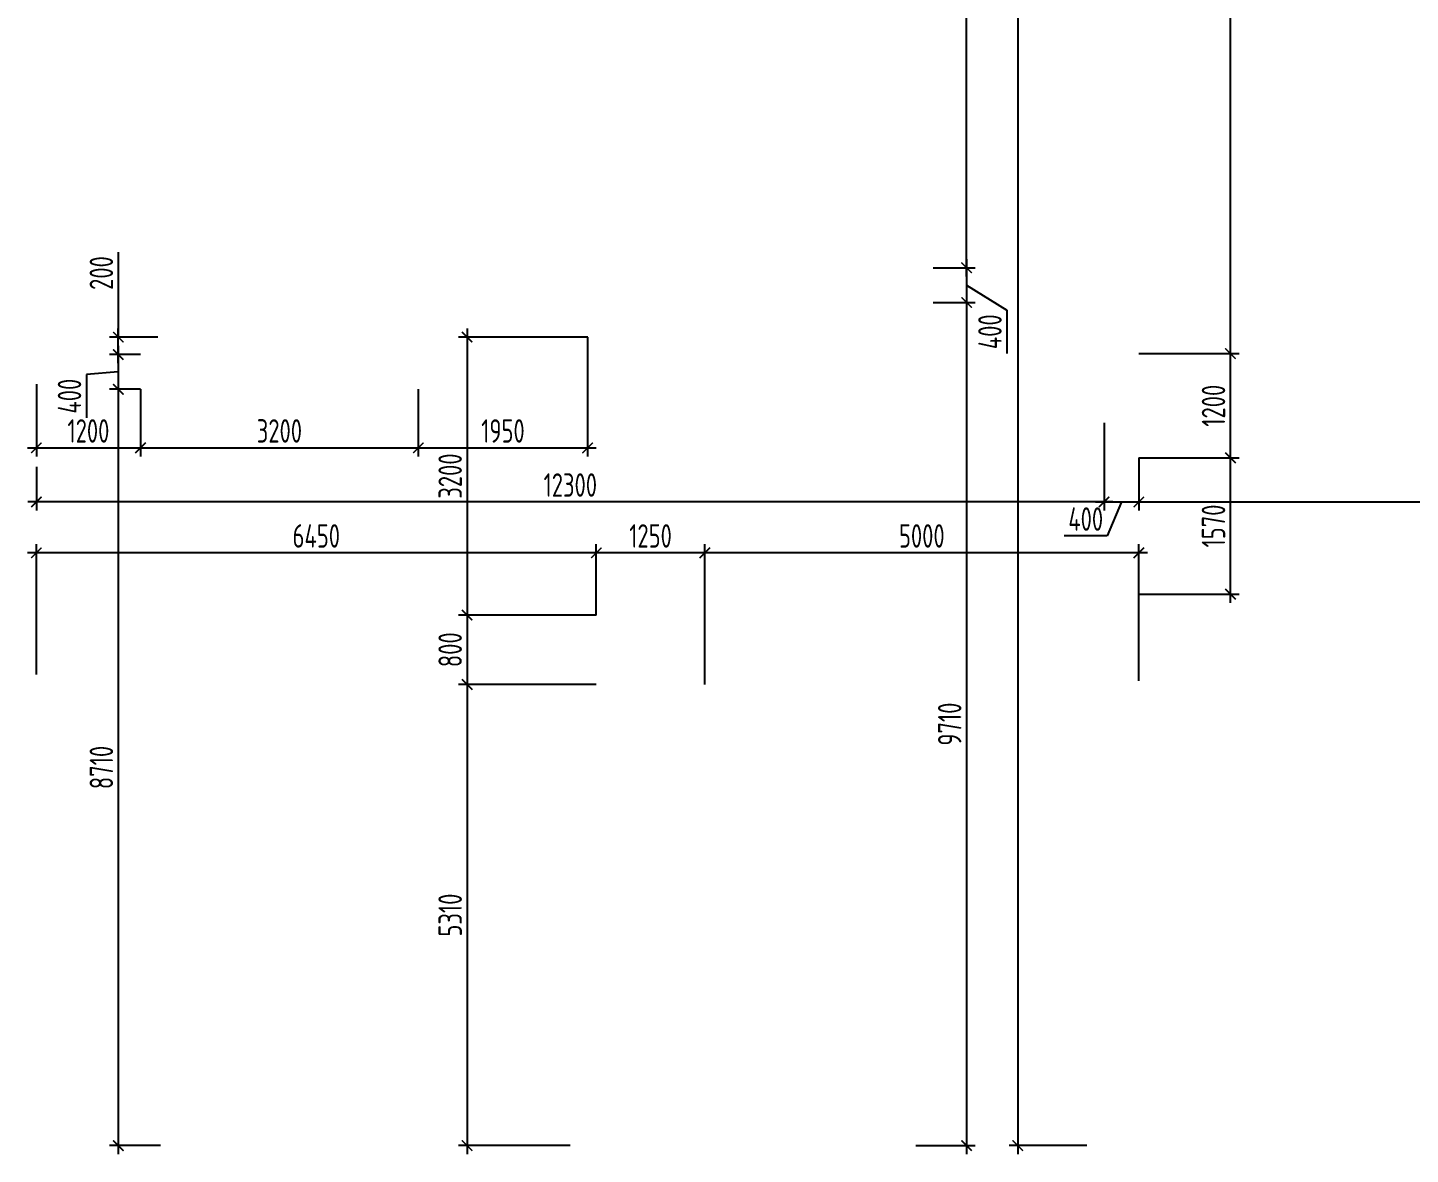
# Model space of a CAD drawing. Header units: millimetres. Extents: x -180271 to 535970, y 55206 to 89074.
# Drawn here: x 467554 to 483482, y 55206 to 68180 of the extents above; entities that cross this region are included whole.
import ezdxf

# ---------------------------------------------------------------- set-up
doc = ezdxf.new("R2010")
doc.units = ezdxf.units.MM
doc.layers.add('РАЗМЕРЫ КРОВЛИ ОВ', color=204, linetype='Continuous')
doc.styles.add('ISOCPEUR', font='isocpeur.ttf', dxfattribs={"width": 0.7})
doc.dimstyles.new('R_100', dxfattribs={"dimtxt": 270, "dimasz": 120, "dimexe": 100, "dimexo": 0, "dimgap": 60, "dimtad": 1, "dimdec": 0, "dimrnd": 5, "dimzin": 0, "dimdsep": 46, "dimtxsty": 'ISOCPEUR', "dimblk": 'ARCHTICK', "dimcen": 0, "dimdle": 100, "dimclrd": 256, "dimclre": 256, "dimclrt": 256, "dimadec": 0, "dimazin": 0, "dimtfac": 2, "dimtdec": 0, "dimtofl": 0, "dimtmove": 1, "dimatfit": 3, "dimfxl": 1, "dimtvp": 3, "dimtolj": 1, "dimtzin": 0, "dimarcsym": 0})

# ---------------------------------------------------------------- blocks, each defined once
blk = doc.blocks.new('_ArchTick')
at = {"color": 0, "linetype": 'ByBlock', "const_width": 0.15}
blk.add_lwpolyline([(-0.5, -0.5), (0.5, 0.5)], dxfattribs=at)
blk = doc.blocks.new('*D13753')
at = {"layer": 'Defpoints', "color": 0, "transparency": 16777216}
for p in [(475354, 62132), (475354, 60616), (480354, 60659)]:
    blk.add_point(p, dxfattribs=at)
at = {"layer": 'РАЗМЕРЫ КРОВЛИ ОВ', "lineweight": -2, "transparency": 16777216}
for p, q in [((480454, 62132), (475254, 62132)), ((475354, 60616), (475354, 62232)), ((480354, 60659), (480354, 62232))]:
    blk.add_line(p, q, dxfattribs=at)
at = {"layer": 'РАЗМЕРЫ КРОВЛИ ОВ', "lineweight": -2, "transparency": 16777216, "xscale": 120, "yscale": 120, "zscale": 120, "rotation": 180}
blk.add_blockref('_ArchTick', (475354, 62132), dxfattribs=at)
at = {"layer": 'РАЗМЕРЫ КРОВЛИ ОВ', "lineweight": -2, "transparency": 16777216, "xscale": 120, "yscale": 120, "zscale": 120}
blk.add_blockref('_ArchTick', (480354, 62132), dxfattribs=at)
at = {"layer": 'РАЗМЕРЫ КРОВЛИ ОВ', "transparency": 16777216, "insert": (477854, 62327), "char_height": 270, "attachment_point": 5, "style": 'ISOCPEUR'}
blk.add_mtext('\\A1;5000', dxfattribs=at)
blk = doc.blocks.new('*D13754')
at = {"layer": 'Defpoints', "color": 0, "transparency": 16777216}
for p in [(474104, 62132), (474104, 61416), (475354, 61416)]:
    blk.add_point(p, dxfattribs=at)
at = {"layer": 'РАЗМЕРЫ КРОВЛИ ОВ', "lineweight": -2, "transparency": 16777216}
for p, q in [((475454, 62132), (474004, 62132)), ((474104, 61416), (474104, 62232)), ((475354, 61416), (475354, 62232))]:
    blk.add_line(p, q, dxfattribs=at)
at = {"layer": 'РАЗМЕРЫ КРОВЛИ ОВ', "lineweight": -2, "transparency": 16777216, "xscale": 120, "yscale": 120, "zscale": 120, "rotation": 180}
blk.add_blockref('_ArchTick', (474104, 62132), dxfattribs=at)
at = {"layer": 'РАЗМЕРЫ КРОВЛИ ОВ', "lineweight": -2, "transparency": 16777216, "xscale": 120, "yscale": 120, "zscale": 120}
blk.add_blockref('_ArchTick', (475354, 62132), dxfattribs=at)
at = {"layer": 'РАЗМЕРЫ КРОВЛИ ОВ', "transparency": 16777216, "insert": (474729, 62327), "char_height": 270, "attachment_point": 5, "style": 'ISOCPEUR'}
blk.add_mtext('\\A1;1250', dxfattribs=at)
blk = doc.blocks.new('*D13755')
at = {"layer": 'Defpoints', "color": 0, "transparency": 16777216}
for p in [(467654, 62132), (474104, 61416), (467654, 60731)]:
    blk.add_point(p, dxfattribs=at)
at = {"layer": 'РАЗМЕРЫ КРОВЛИ ОВ', "lineweight": -2, "transparency": 16777216}
for p, q in [((474204, 62132), (467554, 62132)), ((467654, 60731), (467654, 62232)), ((474104, 61416), (474104, 62232))]:
    blk.add_line(p, q, dxfattribs=at)
at = {"layer": 'РАЗМЕРЫ КРОВЛИ ОВ', "lineweight": -2, "transparency": 16777216, "xscale": 120, "yscale": 120, "zscale": 120, "rotation": 180}
blk.add_blockref('_ArchTick', (467654, 62132), dxfattribs=at)
at = {"layer": 'РАЗМЕРЫ КРОВЛИ ОВ', "lineweight": -2, "transparency": 16777216, "xscale": 120, "yscale": 120, "zscale": 120}
blk.add_blockref('_ArchTick', (474104, 62132), dxfattribs=at)
at = {"layer": 'РАЗМЕРЫ КРОВЛИ ОВ', "transparency": 16777216, "insert": (470879, 62327), "char_height": 270, "attachment_point": 5, "style": 'ISOCPEUR'}
blk.add_mtext('\\A1;6450', dxfattribs=at)
blk = doc.blocks.new('*D13756')
at = {"layer": 'Defpoints', "color": 0, "transparency": 16777216}
for p in [(474006, 64616), (472616, 61416), (474104, 61416)]:
    blk.add_point(p, dxfattribs=at)
at = {"layer": 'РАЗМЕРЫ КРОВЛИ ОВ', "lineweight": -2, "transparency": 16777216}
for p, q in [((472616, 64716), (472616, 61316)), ((474006, 64616), (472516, 64616)), ((474104, 61416), (472516, 61416))]:
    blk.add_line(p, q, dxfattribs=at)
at = {"layer": 'РАЗМЕРЫ КРОВЛИ ОВ', "lineweight": -2, "transparency": 16777216, "xscale": 120, "yscale": 120, "zscale": 120}
for p, rotation in [((472616, 64616), 90), ((472616, 61416), 270)]:
    blk.add_blockref('_ArchTick', p, dxfattribs=dict(at, rotation=rotation))
at = {"layer": 'РАЗМЕРЫ КРОВЛИ ОВ', "transparency": 16777216, "insert": (472421, 63016), "char_height": 270, "attachment_point": 5, "rotation": 90, "style": 'ISOCPEUR'}
blk.add_mtext('\\A1;3200', dxfattribs=at)
blk = doc.blocks.new('*D13757')
at = {"layer": 'Defpoints', "color": 0, "transparency": 16777216}
for p in [(474104, 61416), (472616, 60616), (474104, 60616)]:
    blk.add_point(p, dxfattribs=at)
at = {"layer": 'РАЗМЕРЫ КРОВЛИ ОВ', "lineweight": -2, "transparency": 16777216}
for p, q in [((472616, 61516), (472616, 60516)), ((474104, 61416), (472516, 61416)), ((474104, 60616), (472516, 60616))]:
    blk.add_line(p, q, dxfattribs=at)
at = {"layer": 'РАЗМЕРЫ КРОВЛИ ОВ', "lineweight": -2, "transparency": 16777216, "xscale": 120, "yscale": 120, "zscale": 120}
for p, rotation in [((472616, 61416), 90), ((472616, 60616), 270)]:
    blk.add_blockref('_ArchTick', p, dxfattribs=dict(at, rotation=rotation))
at = {"layer": 'РАЗМЕРЫ КРОВЛИ ОВ', "transparency": 16777216, "insert": (472421, 61016), "char_height": 270, "attachment_point": 5, "rotation": 90, "style": 'ISOCPEUR'}
blk.add_mtext('\\A1;800', dxfattribs=at)
blk = doc.blocks.new('*D13758')
at = {"layer": 'Defpoints', "color": 0, "transparency": 16777216}
for p in [(474104, 60616), (472616, 55306), (473804, 55306)]:
    blk.add_point(p, dxfattribs=at)
at = {"layer": 'РАЗМЕРЫ КРОВЛИ ОВ', "lineweight": -2, "transparency": 16777216}
for p, q in [((472616, 60716), (472616, 55206)), ((474104, 60616), (472516, 60616)), ((473804, 55306), (472516, 55306))]:
    blk.add_line(p, q, dxfattribs=at)
at = {"layer": 'РАЗМЕРЫ КРОВЛИ ОВ', "lineweight": -2, "transparency": 16777216, "xscale": 120, "yscale": 120, "zscale": 120}
for p, rotation in [((472616, 60616), 90), ((472616, 55306), 270)]:
    blk.add_blockref('_ArchTick', p, dxfattribs=dict(at, rotation=rotation))
at = {"layer": 'РАЗМЕРЫ КРОВЛИ ОВ', "transparency": 16777216, "insert": (472421, 57961), "char_height": 270, "attachment_point": 5, "rotation": 90, "style": 'ISOCPEUR'}
blk.add_mtext('\\A1;5310', dxfattribs=at)
blk = doc.blocks.new('*D13770')
at = {"layer": 'Defpoints', "color": 0, "transparency": 16777216}
for p in [(479954, 63630), (480354, 63226), (480354, 62718)]:
    blk.add_point(p, dxfattribs=at)
at = {"layer": 'РАЗМЕРЫ КРОВЛИ ОВ', "lineweight": -2, "transparency": 16777216}
for p, q in [((479954, 63630), (479954, 62618)), ((480354, 63226), (480354, 62618)), ((479854, 62718), (480454, 62718)), ((480154, 62718), (479991, 62326)), ((479991, 62326), (479493, 62326))]:
    blk.add_line(p, q, dxfattribs=at)
at = {"layer": 'РАЗМЕРЫ КРОВЛИ ОВ', "lineweight": -2, "transparency": 16777216, "xscale": 120, "yscale": 120, "zscale": 120, "rotation": 180}
blk.add_blockref('_ArchTick', (479954, 62718), dxfattribs=at)
at = {"layer": 'РАЗМЕРЫ КРОВЛИ ОВ', "lineweight": -2, "transparency": 16777216, "xscale": 120, "yscale": 120, "zscale": 120}
blk.add_blockref('_ArchTick', (480354, 62718), dxfattribs=at)
at = {"layer": 'РАЗМЕРЫ КРОВЛИ ОВ', "transparency": 16777216, "insert": (479742, 62521), "char_height": 270, "attachment_point": 5, "style": 'ISOCPEUR'}
blk.add_mtext('\\A1;400', dxfattribs=at)
blk = doc.blocks.new('*D13771')
at = {"layer": 'Defpoints', "color": 0, "transparency": 16777216}
for p in [(488474, 63936), (480354, 63226), (488474, 62718)]:
    blk.add_point(p, dxfattribs=at)
at = {"layer": 'РАЗМЕРЫ КРОВЛИ ОВ', "lineweight": -2, "transparency": 16777216}
for p, q in [((488474, 63936), (488474, 62618)), ((480354, 63226), (480354, 62618)), ((480254, 62718), (488574, 62718))]:
    blk.add_line(p, q, dxfattribs=at)
at = {"layer": 'РАЗМЕРЫ КРОВЛИ ОВ', "lineweight": -2, "transparency": 16777216, "xscale": 120, "yscale": 120, "zscale": 120, "rotation": 180}
blk.add_blockref('_ArchTick', (480354, 62718), dxfattribs=at)
at = {"layer": 'РАЗМЕРЫ КРОВЛИ ОВ', "lineweight": -2, "transparency": 16777216, "xscale": 120, "yscale": 120, "zscale": 120}
blk.add_blockref('_ArchTick', (488474, 62718), dxfattribs=at)
at = {"layer": 'РАЗМЕРЫ КРОВЛИ ОВ', "transparency": 16777216, "insert": (484414, 62913), "char_height": 270, "attachment_point": 5, "style": 'ISOCPEUR'}
blk.add_mtext('\\A1;8120', dxfattribs=at)
blk = doc.blocks.new('*D13772')
at = {"layer": 'Defpoints', "color": 0, "transparency": 16777216}
for p in [(480354, 63226), (481409, 63226), (480354, 61656)]:
    blk.add_point(p, dxfattribs=at)
at = {"layer": 'РАЗМЕРЫ КРОВЛИ ОВ', "lineweight": -2, "transparency": 16777216}
for p, q in [((481409, 61556), (481409, 63326)), ((480354, 63226), (481509, 63226)), ((480354, 61656), (481509, 61656))]:
    blk.add_line(p, q, dxfattribs=at)
at = {"layer": 'РАЗМЕРЫ КРОВЛИ ОВ', "lineweight": -2, "transparency": 16777216, "xscale": 120, "yscale": 120, "zscale": 120}
for p, rotation in [((481409, 63226), 90), ((481409, 61656), 270)]:
    blk.add_blockref('_ArchTick', p, dxfattribs=dict(at, rotation=rotation))
at = {"layer": 'РАЗМЕРЫ КРОВЛИ ОВ', "transparency": 16777216, "insert": (481214, 62441), "char_height": 270, "attachment_point": 5, "rotation": 90, "style": 'ISOCPEUR'}
blk.add_mtext('\\A1;1570', dxfattribs=at)
blk = doc.blocks.new('*D13773')
at = {"layer": 'Defpoints', "color": 0, "transparency": 16777216}
for p in [(480354, 64426), (481409, 64426), (480354, 63226)]:
    blk.add_point(p, dxfattribs=at)
at = {"layer": 'РАЗМЕРЫ КРОВЛИ ОВ', "lineweight": -2, "transparency": 16777216}
for p, q in [((481409, 63126), (481409, 64526)), ((480354, 64426), (481509, 64426)), ((480354, 63226), (481509, 63226))]:
    blk.add_line(p, q, dxfattribs=at)
at = {"layer": 'РАЗМЕРЫ КРОВЛИ ОВ', "lineweight": -2, "transparency": 16777216, "xscale": 120, "yscale": 120, "zscale": 120}
for p, rotation in [((481409, 64426), 90), ((481409, 63226), 270)]:
    blk.add_blockref('_ArchTick', p, dxfattribs=dict(at, rotation=rotation))
at = {"layer": 'РАЗМЕРЫ КРОВЛИ ОВ', "transparency": 16777216, "insert": (481214, 63826), "char_height": 270, "attachment_point": 5, "rotation": 90, "style": 'ISOCPEUR'}
blk.add_mtext('\\A1;1200', dxfattribs=at)
blk = doc.blocks.new('*D13774')
at = {"layer": 'Defpoints', "color": 0, "transparency": 16777216}
for p in [(480564, 73636), (481409, 73636), (480354, 64426)]:
    blk.add_point(p, dxfattribs=at)
at = {"layer": 'РАЗМЕРЫ КРОВЛИ ОВ', "lineweight": -2, "transparency": 16777216}
for p, q in [((480564, 73636), (481509, 73636)), ((481409, 64326), (481409, 73736)), ((480354, 64426), (481509, 64426))]:
    blk.add_line(p, q, dxfattribs=at)
at = {"layer": 'РАЗМЕРЫ КРОВЛИ ОВ', "lineweight": -2, "transparency": 16777216, "xscale": 120, "yscale": 120, "zscale": 120}
for p, rotation in [((481409, 73636), 90), ((481409, 64426), 270)]:
    blk.add_blockref('_ArchTick', p, dxfattribs=dict(at, rotation=rotation))
at = {"layer": 'РАЗМЕРЫ КРОВЛИ ОВ', "transparency": 16777216, "insert": (481214, 69031), "char_height": 270, "attachment_point": 5, "rotation": 90, "style": 'ISOCPEUR'}
blk.add_mtext('\\A1;9210', dxfattribs=at)
blk = doc.blocks.new('*D13907')
at = {"layer": 'Defpoints', "color": 0, "transparency": 16777216}
for p in [(468598, 64616), (469054, 64616), (468854, 64415)]:
    blk.add_point(p, dxfattribs=at)
at = {"layer": 'РАЗМЕРЫ КРОВЛИ ОВ', "lineweight": -2, "transparency": 16777216}
for p, q in [((468598, 65594), (468598, 64616)), ((468598, 64315), (468598, 64716)), ((469054, 64616), (468498, 64616)), ((468854, 64415), (468498, 64415))]:
    blk.add_line(p, q, dxfattribs=at)
at = {"layer": 'РАЗМЕРЫ КРОВЛИ ОВ', "lineweight": -2, "transparency": 16777216, "xscale": 120, "yscale": 120, "zscale": 120}
for p, rotation in [((468598, 64616), 90), ((468598, 64415), 270)]:
    blk.add_blockref('_ArchTick', p, dxfattribs=dict(at, rotation=rotation))
at = {"layer": 'РАЗМЕРЫ КРОВЛИ ОВ', "transparency": 16777216, "insert": (468403, 65354), "char_height": 270, "attachment_point": 5, "rotation": 90, "style": 'ISOCPEUR'}
blk.add_mtext('\\A1;200', dxfattribs=at)
blk = doc.blocks.new('*D13908')
at = {"layer": 'Defpoints', "color": 0, "transparency": 16777216}
for p in [(468854, 64015), (468598, 55306), (469084, 55306)]:
    blk.add_point(p, dxfattribs=at)
at = {"layer": 'РАЗМЕРЫ КРОВЛИ ОВ', "lineweight": -2, "transparency": 16777216}
for p, q in [((468598, 64115), (468598, 55206)), ((468854, 64015), (468498, 64015)), ((469084, 55306), (468498, 55306))]:
    blk.add_line(p, q, dxfattribs=at)
at = {"layer": 'РАЗМЕРЫ КРОВЛИ ОВ', "lineweight": -2, "transparency": 16777216, "xscale": 120, "yscale": 120, "zscale": 120}
for p, rotation in [((468598, 64015), 90), ((468598, 55306), 270)]:
    blk.add_blockref('_ArchTick', p, dxfattribs=dict(at, rotation=rotation))
at = {"layer": 'РАЗМЕРЫ КРОВЛИ ОВ', "transparency": 16777216, "insert": (468403, 59660), "char_height": 270, "attachment_point": 5, "rotation": 90, "style": 'ISOCPEUR'}
blk.add_mtext('\\A1;8710', dxfattribs=at)
blk = doc.blocks.new('*D13909')
at = {"layer": 'Defpoints', "color": 0, "transparency": 16777216}
for p in [(477985, 65015), (477785, 55306), (478370, 55306)]:
    blk.add_point(p, dxfattribs=at)
at = {"layer": 'РАЗМЕРЫ КРОВЛИ ОВ', "lineweight": -2, "transparency": 16777216}
for p, q in [((477985, 65015), (478470, 65015)), ((478370, 65115), (478370, 55206)), ((477785, 55306), (478470, 55306))]:
    blk.add_line(p, q, dxfattribs=at)
at = {"layer": 'РАЗМЕРЫ КРОВЛИ ОВ', "lineweight": -2, "transparency": 16777216, "xscale": 120, "yscale": 120, "zscale": 120}
for p, rotation in [((478370, 65015), 90), ((478370, 55306), 270)]:
    blk.add_blockref('_ArchTick', p, dxfattribs=dict(at, rotation=rotation))
at = {"layer": 'РАЗМЕРЫ КРОВЛИ ОВ', "transparency": 16777216, "insert": (478175, 60160), "char_height": 270, "attachment_point": 5, "rotation": 90, "style": 'ISOCPEUR'}
blk.add_mtext('\\A1;9710', dxfattribs=at)
blk = doc.blocks.new('*D13910')
at = {"layer": 'Defpoints', "color": 0, "transparency": 16777216}
for p in [(478370, 82486), (478768, 82486), (477985, 65415)]:
    blk.add_point(p, dxfattribs=at)
at = {"layer": 'РАЗМЕРЫ КРОВЛИ ОВ', "lineweight": -2, "transparency": 16777216}
for p, q in [((478370, 65315), (478370, 82586)), ((478768, 82486), (478270, 82486)), ((477985, 65415), (478470, 65415))]:
    blk.add_line(p, q, dxfattribs=at)
at = {"layer": 'РАЗМЕРЫ КРОВЛИ ОВ', "lineweight": -2, "transparency": 16777216, "xscale": 120, "yscale": 120, "zscale": 120}
for p, rotation in [((478370, 82486), 90), ((478370, 65415), 270)]:
    blk.add_blockref('_ArchTick', p, dxfattribs=dict(at, rotation=rotation))
at = {"layer": 'РАЗМЕРЫ КРОВЛИ ОВ', "transparency": 16777216, "insert": (478175, 73950), "char_height": 270, "attachment_point": 5, "rotation": 90, "style": 'ISOCPEUR'}
blk.add_mtext('\\A1;17070', dxfattribs=at)
blk = doc.blocks.new('*D13917')
at = {"layer": 'Defpoints', "color": 0, "transparency": 16777216}
for p in [(478256, 82033), (478959, 55306), (479756, 55306)]:
    blk.add_point(p, dxfattribs=at)
at = {"layer": 'РАЗМЕРЫ КРОВЛИ ОВ', "lineweight": -2, "transparency": 16777216}
for p, q in [((478256, 82033), (479059, 82033)), ((478959, 82133), (478959, 55206)), ((479756, 55306), (478859, 55306))]:
    blk.add_line(p, q, dxfattribs=at)
at = {"layer": 'РАЗМЕРЫ КРОВЛИ ОВ', "lineweight": -2, "transparency": 16777216, "xscale": 120, "yscale": 120, "zscale": 120}
for p, rotation in [((478959, 82033), 90), ((478959, 55306), 270)]:
    blk.add_blockref('_ArchTick', p, dxfattribs=dict(at, rotation=rotation))
at = {"layer": 'РАЗМЕРЫ КРОВЛИ ОВ', "transparency": 16777216, "insert": (478764, 69169), "char_height": 270, "attachment_point": 5, "rotation": 90, "style": 'ISOCPEUR'}
blk.add_mtext('\\A1;26730', dxfattribs=at)
blk = doc.blocks.new('*D21781')
at = {"layer": 'Defpoints', "color": 0, "transparency": 16777216}
for p in [(477985, 65415), (477985, 65015), (478370, 65015)]:
    blk.add_point(p, dxfattribs=at)
at = {"layer": 'РАЗМЕРЫ КРОВЛИ ОВ', "lineweight": -2, "transparency": 16777216}
for p, q in [((478370, 65515), (478370, 64915)), ((477985, 65415), (478470, 65415)), ((478370, 65215), (478834, 64927)), ((477985, 65015), (478470, 65015)), ((478834, 64927), (478834, 64429))]:
    blk.add_line(p, q, dxfattribs=at)
at = {"layer": 'РАЗМЕРЫ КРОВЛИ ОВ', "lineweight": -2, "transparency": 16777216, "xscale": 120, "yscale": 120, "zscale": 120}
for p, rotation in [((478370, 65415), 90), ((478370, 65015), 270)]:
    blk.add_blockref('_ArchTick', p, dxfattribs=dict(at, rotation=rotation))
at = {"layer": 'РАЗМЕРЫ КРОВЛИ ОВ', "transparency": 16777216, "insert": (478639, 64678), "char_height": 270, "attachment_point": 5, "rotation": 90, "style": 'ISOCPEUR'}
blk.add_mtext('\\A1;400', dxfattribs=at)
blk = doc.blocks.new('*D21782')
at = {"layer": 'Defpoints', "color": 0, "transparency": 16777216}
for p in [(479954, 63630), (467655, 63123), (467655, 62718)]:
    blk.add_point(p, dxfattribs=at)
at = {"layer": 'РАЗМЕРЫ КРОВЛИ ОВ', "lineweight": -2, "transparency": 16777216}
for p, q in [((479954, 63630), (479954, 62618)), ((467655, 63123), (467655, 62618)), ((480054, 62718), (467555, 62718))]:
    blk.add_line(p, q, dxfattribs=at)
at = {"layer": 'РАЗМЕРЫ КРОВЛИ ОВ', "lineweight": -2, "transparency": 16777216, "xscale": 120, "yscale": 120, "zscale": 120, "rotation": 180}
blk.add_blockref('_ArchTick', (467655, 62718), dxfattribs=at)
at = {"layer": 'РАЗМЕРЫ КРОВЛИ ОВ', "lineweight": -2, "transparency": 16777216, "xscale": 120, "yscale": 120, "zscale": 120}
blk.add_blockref('_ArchTick', (479954, 62718), dxfattribs=at)
at = {"layer": 'РАЗМЕРЫ КРОВЛИ ОВ', "transparency": 16777216, "insert": (473805, 62913), "char_height": 270, "attachment_point": 5, "style": 'ISOCPEUR'}
blk.add_mtext('\\A1;12300', dxfattribs=at)
blk = doc.blocks.new('*D21783')
at = {"layer": 'Defpoints', "color": 0, "transparency": 16777216}
for p in [(468854, 64415), (468598, 64015), (468854, 64015)]:
    blk.add_point(p, dxfattribs=at)
at = {"layer": 'РАЗМЕРЫ КРОВЛИ ОВ', "lineweight": -2, "transparency": 16777216}
for p, q in [((468598, 64515), (468598, 63915)), ((468854, 64415), (468498, 64415)), ((468598, 64215), (468231, 64185)), ((468231, 64185), (468231, 63687)), ((468854, 64015), (468498, 64015))]:
    blk.add_line(p, q, dxfattribs=at)
at = {"layer": 'РАЗМЕРЫ КРОВЛИ ОВ', "lineweight": -2, "transparency": 16777216, "xscale": 120, "yscale": 120, "zscale": 120}
for p, rotation in [((468598, 64415), 90), ((468598, 64015), 270)]:
    blk.add_blockref('_ArchTick', p, dxfattribs=dict(at, rotation=rotation))
at = {"layer": 'РАЗМЕРЫ КРОВЛИ ОВ', "transparency": 16777216, "insert": (468036, 63936), "char_height": 270, "attachment_point": 5, "rotation": 90, "style": 'ISOCPEUR'}
blk.add_mtext('\\A1;400', dxfattribs=at)
blk = doc.blocks.new('*D21784')
at = {"layer": 'Defpoints', "color": 0, "transparency": 16777216}
for p in [(467654, 64075), (468854, 64015), (468854, 63341)]:
    blk.add_point(p, dxfattribs=at)
at = {"layer": 'РАЗМЕРЫ КРОВЛИ ОВ', "lineweight": -2, "transparency": 16777216}
for p, q in [((467654, 64075), (467654, 63241)), ((468854, 64015), (468854, 63241)), ((467554, 63341), (468954, 63341))]:
    blk.add_line(p, q, dxfattribs=at)
at = {"layer": 'РАЗМЕРЫ КРОВЛИ ОВ', "lineweight": -2, "transparency": 16777216, "xscale": 120, "yscale": 120, "zscale": 120, "rotation": 180}
blk.add_blockref('_ArchTick', (467654, 63341), dxfattribs=at)
at = {"layer": 'РАЗМЕРЫ КРОВЛИ ОВ', "lineweight": -2, "transparency": 16777216, "xscale": 120, "yscale": 120, "zscale": 120}
blk.add_blockref('_ArchTick', (468854, 63341), dxfattribs=at)
at = {"layer": 'РАЗМЕРЫ КРОВЛИ ОВ', "transparency": 16777216, "insert": (468254, 63536), "char_height": 270, "attachment_point": 5, "style": 'ISOCPEUR'}
blk.add_mtext('\\A1;1200', dxfattribs=at)
blk = doc.blocks.new('*D21785')
at = {"layer": 'Defpoints', "color": 0, "transparency": 16777216}
for p in [(468854, 64015), (472054, 64015), (472054, 63341)]:
    blk.add_point(p, dxfattribs=at)
at = {"layer": 'РАЗМЕРЫ КРОВЛИ ОВ', "lineweight": -2, "transparency": 16777216}
for p, q in [((468854, 64015), (468854, 63241)), ((472054, 64015), (472054, 63241)), ((468754, 63341), (472154, 63341))]:
    blk.add_line(p, q, dxfattribs=at)
at = {"layer": 'РАЗМЕРЫ КРОВЛИ ОВ', "lineweight": -2, "transparency": 16777216, "xscale": 120, "yscale": 120, "zscale": 120, "rotation": 180}
blk.add_blockref('_ArchTick', (468854, 63341), dxfattribs=at)
at = {"layer": 'РАЗМЕРЫ КРОВЛИ ОВ', "lineweight": -2, "transparency": 16777216, "xscale": 120, "yscale": 120, "zscale": 120}
blk.add_blockref('_ArchTick', (472054, 63341), dxfattribs=at)
at = {"layer": 'РАЗМЕРЫ КРОВЛИ ОВ', "transparency": 16777216, "insert": (470454, 63536), "char_height": 270, "attachment_point": 5, "style": 'ISOCPEUR'}
blk.add_mtext('\\A1;3200', dxfattribs=at)
blk = doc.blocks.new('*D21786')
at = {"layer": 'Defpoints', "color": 0, "transparency": 16777216}
for p in [(474004, 64616), (472054, 64015), (474004, 63341)]:
    blk.add_point(p, dxfattribs=at)
at = {"layer": 'РАЗМЕРЫ КРОВЛИ ОВ', "lineweight": -2, "transparency": 16777216}
for p, q in [((474004, 64616), (474004, 63241)), ((472054, 64015), (472054, 63241)), ((471954, 63341), (474104, 63341))]:
    blk.add_line(p, q, dxfattribs=at)
at = {"layer": 'РАЗМЕРЫ КРОВЛИ ОВ', "lineweight": -2, "transparency": 16777216, "xscale": 120, "yscale": 120, "zscale": 120, "rotation": 180}
blk.add_blockref('_ArchTick', (472054, 63341), dxfattribs=at)
at = {"layer": 'РАЗМЕРЫ КРОВЛИ ОВ', "lineweight": -2, "transparency": 16777216, "xscale": 120, "yscale": 120, "zscale": 120}
blk.add_blockref('_ArchTick', (474004, 63341), dxfattribs=at)
at = {"layer": 'РАЗМЕРЫ КРОВЛИ ОВ', "transparency": 16777216, "insert": (473029, 63536), "char_height": 270, "attachment_point": 5, "style": 'ISOCPEUR'}
blk.add_mtext('\\A1;1950', dxfattribs=at)

msp = doc.modelspace()

# ---------------------------------------------------------------- dimensions: what is measured, and where the dimension line sits
at = {"layer": 'РАЗМЕРЫ КРОВЛИ ОВ'}
for base, p1, p2, picture, middle in [((478370.4, 82485.7), (477985.2, 65414.6), (478768.5, 82485.7), '*D13910', (478175.4, 73950.1)), ((481409.4, 73635.7), (480354.2, 64425.7), (480564.3, 73635.7), '*D13774', (481214.4, 69030.7)), ((478370.4, 55305.7), (477985.2, 65014.6), (477785.2, 55305.7), '*D13909', (478175.4, 60160.1)), ((472616.4, 61415.7), (474005.5, 64615.7), (474104, 61415.7), '*D13756', (472421.4, 63015.7)), ((481409.4, 64425.7), (480354.2, 63225.7), (480354.2, 64425.7), '*D13773', (481214.4, 63825.7)), ((468597.8, 55305.7), (468854.3, 64014.6), (469084.2, 55305.7), '*D13908', (468402.8, 59660.1)), ((481409.4, 63225.7), (480354.2, 61655.7), (480354.2, 63225.7), '*D13772', (481214.4, 62440.7)), ((472616.4, 60615.7), (474104, 61415.7), (474104, 60615.7), '*D13757', (472421.4, 61015.7)), ((472616.4, 55305.7), (474104, 60615.7), (473804.3, 55305.7), '*D13758', (472421.4, 57960.7))]:
    dim = msp.add_linear_dim(base=base, p1=p1, p2=p2, angle=90, dimstyle='R_100', override={"dimpost": '\\X'}, dxfattribs=at)
    dim.commit()
    dim.dimension.update_dxf_attribs({"geometry": picture, "text_midpoint": middle})
for base, p1, p2, picture, middle in [((478959.1, 55305.7), (478256.1, 82033.4), (479755.9, 55305.7), '*D13917', (478959.1, 69168.8)), ((468597.8, 64615.7), (468854.3, 64414.6), (469054.3, 64615.7), '*D13907', (468589.7, 65354.3)), ((478370.4, 65014.6), (477985.2, 65414.6), (477985.2, 65014.6), '*D21781', (478833.8, 64867.3)), ((468597.8, 64014.6), (468854.3, 64414.6), (468854.3, 64014.6), '*D21783', (468231, 64124.7))]:
    dim = msp.add_linear_dim(base=base, p1=p1, p2=p2, angle=90, dimstyle='R_100', override={"dimpost": '\\X'}, dxfattribs=at)
    dim.commit()
    dim.dimension.update_dxf_attribs({"geometry": picture, "text_midpoint": middle, "dimtype": 160})
for base, p1, p2, picture, middle in [((474004.3, 63340.9), (472054.3, 64014.6), (474004.3, 64615.7), '*D21786', (473029.3, 63535.9)), ((468854.3, 63340.9), (467653.9, 64074.8), (468854.3, 64014.6), '*D21784', (468254.1, 63535.9)), ((472054.3, 63340.9), (468854.3, 64014.6), (472054.3, 64014.6), '*D21785', (470454.3, 63535.9)), ((488474.3, 62718.1), (480354.2, 63225.7), (488474.3, 63936.4), '*D13771', (484414.3, 62913.1)), ((467655.2, 62718.1), (479954.2, 63629.7), (467655.2, 63122.8), '*D21782', (473804.7, 62913.1)), ((467654, 62132.2), (474104, 61415.7), (467654, 60731.1), '*D13755', (470879, 62327.2)), ((474104, 62132.2), (475354, 61415.7), (474104, 61415.7), '*D13754', (474729, 62327.2)), ((475354, 62132.2), (480354.3, 60659.3), (475354, 60615.7), '*D13753', (477854.2, 62327.2))]:
    dim = msp.add_linear_dim(base=base, p1=p1, p2=p2, dimstyle='R_100', override={"dimpost": '\\X'}, dxfattribs=at)
    dim.commit()
    dim.dimension.update_dxf_attribs({"geometry": picture, "text_midpoint": middle})
dim = msp.add_linear_dim(base=(480354.2, 62718.1), p1=(479954.2, 63629.7), p2=(480354.2, 63225.7), dimstyle='R_100', override={"dimpost": '\\X'}, dxfattribs=at)
dim.commit()
dim.dimension.update_dxf_attribs({"geometry": '*D13770', "text_midpoint": (479931.2, 62325.7), "dimtype": 160})

doc.saveas('drawing.dxf')
